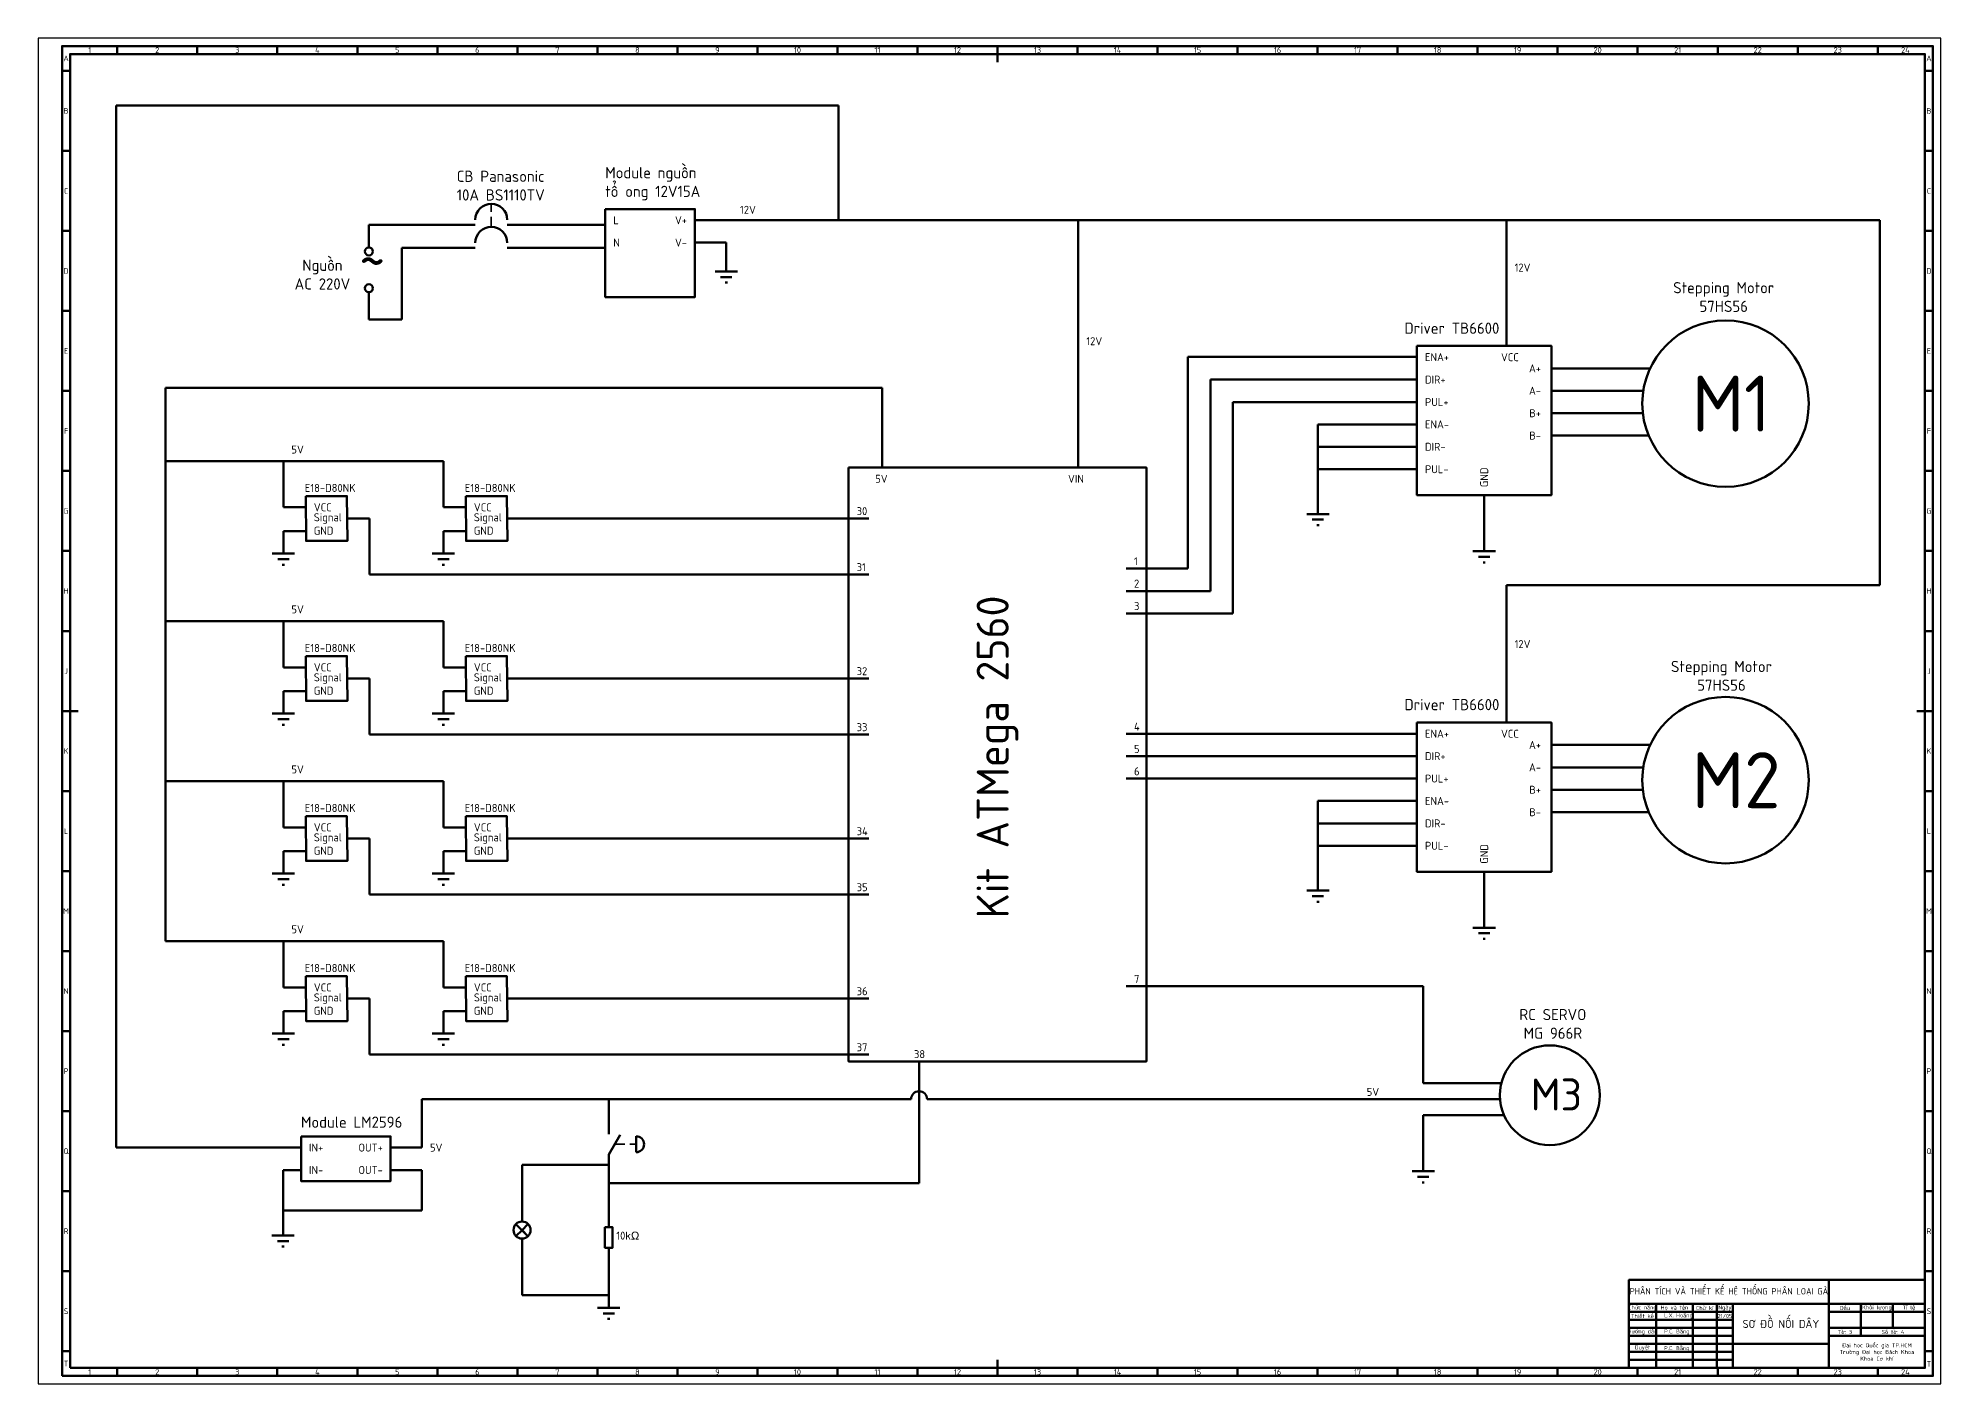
# Model space of a CAD drawing. Header units: millimetres. Extents: x -3609 to 4008, y -1340 to 6855.
# Drawn here: x -3609 to -2420, y 2250 to 3091 of the extents above; entities that cross this region are included whole.
import ezdxf

# ---------------------------------------------------------------- set-up
doc = ezdxf.new("R2010")
doc.units = ezdxf.units.MM
doc.header["$LTSCALE"] = 0.25
doc.linetypes.add('DASHEDX2', pattern=[38.1, 25.4, -12.7])
doc.layers.get('0').update_dxf_attribs({"lineweight": 70})
for name, color, linetype, lineweight in [('Frame 0.5', 170, 'Continuous', 50), ('Frame 1', 10, 'Continuous', 100), ('Hidden', 4, 'DASHEDX2', 35), ('Text', 2, 'Continuous', 35)]:
    doc.layers.add(name, color=color, linetype=linetype, lineweight=lineweight)
doc.styles.add('TCVN', font='')
doc.styles.get('TCVN').set_extended_font_data('TCVN 7284')

msp = doc.modelspace()

# ---------------------------------------------------------------- linework, layer by layer
for p, q in [((-3109.3, 3048.8), (-3560.6, 3048.8)), ((-3560.6, 3048.8), (-3560.6, 2397.7)), ((-3109.3, 2977.1), (-3109.3, 3048.8)), ((-3402.7, 2974.3), (-3402.7, 2960.1)), ((-3402.7, 2974.3), (-3352.6, 2974.3)), ((-3352.6, 2974.3), (-3336.2, 2974.3)), ((-3316.2, 2974.3), (-3299.8, 2974.3)), ((-3299.8, 2974.3), (-3255, 2974.3)), ((-3199, 2977.1), (-3179.4, 2977.1)), ((-3180.8, 2977.1), (-2959.4, 2977.1)), ((-2959.4, 2900.1), (-2959.4, 2977.1)), ((-2959.4, 2977.1), (-2458.6, 2977.1)), ((-2691.8, 2946.1), (-2691.8, 2977.1)), ((-2458.6, 2749.1), (-2458.6, 2977.1)), ((-3199, 2963.1), (-3179.4, 2963.1)), ((-3179.4, 2963.1), (-3179.4, 2945.1)), ((-3382, 2959.9), (-3352.6, 2959.9)), ((-3382, 2959.9), (-3382, 2915.1)), ((-3352.6, 2959.9), (-3336.2, 2959.9)), ((-3316.2, 2959.9), (-3299.8, 2959.9)), ((-3299.8, 2959.9), (-3255, 2959.9)), ((-2691.8, 2898.5), (-2691.8, 2946.1)), ((-3402.7, 2932.1), (-3402.7, 2915.1)), ((-3402.7, 2915.1), (-3382, 2915.1)), ((-2959.4, 2852.5), (-2959.4, 2900.1)), ((-2747.8, 2891.7), (-2890.9, 2891.7)), ((-2890.9, 2891.7), (-2890.9, 2759.4)), ((-2747.8, 2877.5), (-2876.9, 2877.5)), ((-2876.9, 2745.4), (-2876.9, 2877.5)), ((-2663.8, 2884.5), (-2602.2, 2884.5)), ((-3082, 2872.4), (-3529.8, 2872.4)), ((-3529.8, 2872.4), (-3529.8, 2526.5)), ((-3082, 2822.5), (-3082, 2872.4)), ((-2663.8, 2870.5), (-2606.4, 2870.5)), ((-2862.9, 2863.5), (-2747.8, 2863.5)), ((-2862.9, 2731.4), (-2862.9, 2863.5)), ((-2663.8, 2856.5), (-2606.7, 2856.5)), ((-2959.4, 2822.5), (-2959.4, 2852.5)), ((-2809.7, 2849.5), (-2747.8, 2849.5)), ((-2809.7, 2849.5), (-2809.7, 2835.5)), ((-2663.8, 2842.5), (-2603, 2842.5)), ((-2809.7, 2835.5), (-2809.7, 2793.5)), ((-2809.7, 2835.5), (-2747.8, 2835.5)), ((-3356.1, 2826.5), (-3529.8, 2826.5)), ((-3456.1, 2826.5), (-3456.1, 2797.7)), ((-3356.1, 2826.5), (-3356.1, 2797.7)), ((-2809.7, 2821.5), (-2747.8, 2821.5)), ((-3456.1, 2797.7), (-3442.1, 2797.7)), ((-3356.1, 2797.7), (-3342.1, 2797.7)), ((-2705.8, 2805.3), (-2705.8, 2770.3)), ((-3456.1, 2782.8), (-3442.1, 2782.8)), ((-3456.1, 2782.8), (-3456.1, 2768.8)), ((-3416.3, 2790.7), (-3402.3, 2790.7)), ((-3402.3, 2790.7), (-3402.3, 2755.7)), ((-3356.1, 2782.8), (-3342.1, 2782.8)), ((-3356.1, 2782.8), (-3356.1, 2768.8)), ((-3316.3, 2790.7), (-3302.3, 2790.7)), ((-3302.3, 2790.7), (-3102.9, 2790.7)), ((-3090.2, 2790.7), (-3102.9, 2790.7)), ((-2916.9, 2759.4), (-2929.6, 2759.4)), ((-2916.9, 2759.4), (-2890.9, 2759.4)), ((-3402.3, 2755.7), (-3102.9, 2755.7)), ((-3090.2, 2755.7), (-3102.9, 2755.7)), ((-2691.8, 2710.8), (-2691.8, 2749.1)), ((-2691.8, 2749.1), (-2458.6, 2749.1)), ((-2916.9, 2745.4), (-2929.6, 2745.4)), ((-2916.9, 2745.4), (-2876.9, 2745.4)), ((-3356.1, 2726.5), (-3529.8, 2726.5)), ((-3456.1, 2726.5), (-3456.1, 2697.7)), ((-3356.1, 2726.5), (-3356.1, 2697.7)), ((-2916.9, 2731.4), (-2929.6, 2731.4)), ((-2916.9, 2731.4), (-2862.9, 2731.4)), ((-2691.8, 2663.2), (-2691.8, 2710.8)), ((-3456.1, 2697.7), (-3442.1, 2697.7)), ((-3416.3, 2690.7), (-3402.3, 2690.7)), ((-3402.3, 2690.7), (-3402.3, 2655.7)), ((-3356.1, 2697.7), (-3342.1, 2697.7)), ((-3316.3, 2690.7), (-3302.3, 2690.7)), ((-3302.3, 2690.7), (-3102.9, 2690.7)), ((-3090.2, 2690.7), (-3102.9, 2690.7)), ((-3456.1, 2682.8), (-3442.1, 2682.8)), ((-3456.1, 2682.8), (-3456.1, 2668.8)), ((-3356.1, 2682.8), (-3342.1, 2682.8)), ((-3356.1, 2682.8), (-3356.1, 2668.8)), ((-3402.3, 2655.7), (-3102.9, 2655.7)), ((-3090.2, 2655.7), (-3102.9, 2655.7)), ((-2916.9, 2656.2), (-2929.6, 2656.2)), ((-2747.8, 2656.2), (-2916.9, 2656.2)), ((-2916.9, 2642.2), (-2929.6, 2642.2)), ((-2747.8, 2642.2), (-2916.9, 2642.2)), ((-2663.8, 2649.2), (-2602.2, 2649.2)), ((-2916.9, 2628.2), (-2929.6, 2628.2)), ((-2916.9, 2628.2), (-2747.8, 2628.2)), ((-2809.7, 2628.2), (-2747.8, 2628.2)), ((-2663.8, 2635.2), (-2606.4, 2635.2)), ((-3356.1, 2626.5), (-3529.8, 2626.5)), ((-3456.1, 2626.5), (-3456.1, 2597.7)), ((-3356.1, 2626.5), (-3356.1, 2597.7)), ((-2663.8, 2621.2), (-2606.7, 2621.2)), ((-2809.7, 2614.2), (-2747.8, 2614.2)), ((-2809.7, 2614.2), (-2809.7, 2600.2)), ((-2663.8, 2607.2), (-2603, 2607.2)), ((-3456.1, 2597.7), (-3442.1, 2597.7)), ((-3356.1, 2597.7), (-3342.1, 2597.7)), ((-2809.7, 2600.2), (-2809.7, 2558.2)), ((-2809.7, 2600.2), (-2747.8, 2600.2)), ((-3456.1, 2582.8), (-3442.1, 2582.8)), ((-3456.1, 2582.8), (-3456.1, 2568.8)), ((-3416.3, 2590.7), (-3402.3, 2590.7)), ((-3402.3, 2590.7), (-3402.3, 2555.7)), ((-3356.1, 2582.8), (-3342.1, 2582.8)), ((-3356.1, 2582.8), (-3356.1, 2568.8)), ((-3316.3, 2590.7), (-3302.3, 2590.7)), ((-3302.3, 2590.7), (-3102.9, 2590.7)), ((-3090.2, 2590.7), (-3102.9, 2590.7)), ((-2809.7, 2586.2), (-2747.8, 2586.2)), ((-2705.8, 2570), (-2705.8, 2535)), ((-3402.3, 2555.7), (-3102.9, 2555.7)), ((-3090.2, 2555.7), (-3102.9, 2555.7)), ((-3356.1, 2526.5), (-3529.8, 2526.5)), ((-3456.1, 2526.5), (-3456.1, 2497.7)), ((-3356.1, 2526.5), (-3356.1, 2497.7)), ((-3456.1, 2497.7), (-3442.1, 2497.7)), ((-3356.1, 2497.7), (-3342.1, 2497.7)), ((-2916.9, 2498.4), (-2929.6, 2498.4)), ((-2916.9, 2498.4), (-2743.9, 2498.4)), ((-2743.9, 2437.8), (-2743.9, 2498.4)), ((-3416.3, 2490.7), (-3402.3, 2490.7)), ((-3402.3, 2490.7), (-3402.3, 2455.7)), ((-3316.3, 2490.7), (-3302.3, 2490.7)), ((-3302.3, 2490.7), (-3102.9, 2490.7)), ((-3090.2, 2490.7), (-3102.9, 2490.7)), ((-3456.1, 2482.8), (-3442.1, 2482.8)), ((-3456.1, 2482.8), (-3456.1, 2468.8)), ((-3356.1, 2482.8), (-3342.1, 2482.8)), ((-3356.1, 2482.8), (-3356.1, 2468.8)), ((-3402.3, 2455.7), (-3102.9, 2455.7)), ((-3090.2, 2455.7), (-3102.9, 2455.7)), ((-3058.9, 2451.5), (-3058.9, 2375.3)), ((-2743.9, 2437.8), (-2695.1, 2437.8)), ((-3369.5, 2397.6), (-3369.5, 2427.8)), ((-3063.9, 2427.8), (-3369.5, 2427.8)), ((-3252.8, 2427.8), (-3252.8, 2406)), ((-2959.4, 2427.8), (-3053.9, 2427.8)), ((-2959.4, 2427.8), (-2695.9, 2427.8)), ((-2743.9, 2417.8), (-2693.4, 2417.8)), ((-2743.9, 2417.8), (-2743.9, 2382.8)), ((-3489.9, 2397.7), (-3560.6, 2397.7)), ((-3489.9, 2397.7), (-3445.1, 2397.7)), ((-3389.1, 2397.6), (-3369.5, 2397.6)), ((-3252.8, 2393.3), (-3252.8, 2380.5)), ((-3456.3, 2383.5), (-3445.1, 2383.5)), ((-3456.3, 2383.5), (-3456.3, 2369.5)), ((-3389.1, 2383.6), (-3369.5, 2383.6)), ((-3369.5, 2383.6), (-3369.5, 2358.3)), ((-3252.8, 2386.9), (-3307, 2386.9)), ((-3307, 2386.9), (-3307, 2351.4)), ((-3252.8, 2380.5), (-3252.8, 2362.6)), ((-3456.3, 2369.5), (-3456.3, 2342.7)), ((-3252.8, 2375.3), (-3229.3, 2375.3)), ((-3229.3, 2375.3), (-3215.3, 2375.3)), ((-3215.3, 2375.3), (-3141.7, 2375.3)), ((-3141.7, 2375.3), (-3058.9, 2375.3)), ((-3369.5, 2358.3), (-3456.3, 2358.3)), ((-3252.8, 2362.6), (-3252.8, 2347.8)), ((-3307, 2340.8), (-3307, 2305.3)), ((-3252.8, 2335), (-3252.8, 2327.2)), ((-3252.8, 2327.2), (-3252.8, 2297.5)), ((-3307, 2305.3), (-3252.8, 2305.3))]:
    msp.add_line(p, q)
at = {"lineweight": 200}
for p, q in [((-3186.4, 2945.1), (-3172.4, 2945.1)), ((-3182.9, 2941.6), (-3175.9, 2941.6)), ((-3180.1, 2938.1), (-3178.7, 2938.1)), ((-2816.7, 2793.5), (-2802.7, 2793.5)), ((-2813.2, 2790), (-2806.2, 2790)), ((-2810.4, 2786.5), (-2809, 2786.5)), ((-3463.1, 2768.8), (-3449.1, 2768.8)), ((-3459.6, 2765.3), (-3452.6, 2765.3)), ((-3456.8, 2761.8), (-3455.4, 2761.8)), ((-3363.1, 2768.8), (-3349.1, 2768.8)), ((-3359.6, 2765.3), (-3352.6, 2765.3)), ((-3356.8, 2761.8), (-3355.4, 2761.8)), ((-2712.8, 2770.3), (-2698.8, 2770.3)), ((-2709.3, 2766.8), (-2702.3, 2766.8)), ((-2706.5, 2763.3), (-2705.1, 2763.3)), ((-3463.1, 2668.8), (-3449.1, 2668.8)), ((-3459.6, 2665.3), (-3452.6, 2665.3)), ((-3363.1, 2668.8), (-3349.1, 2668.8)), ((-3359.6, 2665.3), (-3352.6, 2665.3)), ((-3456.8, 2661.8), (-3455.4, 2661.8)), ((-3356.8, 2661.8), (-3355.4, 2661.8)), ((-3463.1, 2568.8), (-3449.1, 2568.8)), ((-3363.1, 2568.8), (-3349.1, 2568.8)), ((-3459.6, 2565.3), (-3452.6, 2565.3)), ((-3456.8, 2561.8), (-3455.4, 2561.8)), ((-3359.6, 2565.3), (-3352.6, 2565.3)), ((-3356.8, 2561.8), (-3355.4, 2561.8)), ((-2816.7, 2558.2), (-2802.7, 2558.2)), ((-2813.2, 2554.7), (-2806.2, 2554.7)), ((-2810.4, 2551.2), (-2809, 2551.2)), ((-2712.8, 2535), (-2698.8, 2535)), ((-2709.3, 2531.5), (-2702.3, 2531.5)), ((-2706.5, 2528), (-2705.1, 2528)), ((-3463.1, 2468.8), (-3449.1, 2468.8)), ((-3459.6, 2465.3), (-3452.6, 2465.3)), ((-3456.8, 2461.8), (-3455.4, 2461.8)), ((-3363.1, 2468.8), (-3349.1, 2468.8)), ((-3359.6, 2465.3), (-3352.6, 2465.3)), ((-3356.8, 2461.8), (-3355.4, 2461.8)), ((-3252.8, 2393.3), (-3245.7, 2405.6)), ((-3235.7, 2404.7), (-3235.7, 2394.7)), ((-2750.9, 2382.8), (-2736.9, 2382.8)), ((-2747.4, 2379.3), (-2740.4, 2379.3)), ((-2744.6, 2375.8), (-2743.2, 2375.8)), ((-3463.3, 2342.7), (-3449.3, 2342.7)), ((-3303.3, 2342.3), (-3310.8, 2349.8)), ((-3310.8, 2342.3), (-3307, 2346.1)), ((-3303.3, 2349.8), (-3307, 2346.1)), ((-3303.3, 2342.3), (-3307, 2346.1)), ((-3459.8, 2339.2), (-3452.8, 2339.2)), ((-3457, 2335.7), (-3455.6, 2335.7)), ((-3259.8, 2297.5), (-3245.8, 2297.5)), ((-3256.3, 2294), (-3249.3, 2294)), ((-3253.5, 2290.5), (-3252.1, 2290.5))]:
    msp.add_line(p, q, dxfattribs=at)
for points in [[(-3255, 2984.1), (-3199, 2984.1), (-3199, 2929.1), (-3255, 2929.1)], [(-2747.8, 2898.5), (-2663.8, 2898.5), (-2663.8, 2805.3), (-2747.8, 2805.3)], [(-3102.9, 2822.5), (-2916.9, 2822.5), (-2916.9, 2451.5), (-3102.9, 2451.5)], [(-3442.1, 2804.7), (-3416.4, 2804.7), (-3416.1, 2776.7), (-3441.9, 2776.7)], [(-3342.1, 2804.7), (-3316.4, 2804.7), (-3316.1, 2776.7), (-3341.9, 2776.7)], [(-3442.1, 2704.7), (-3416.4, 2704.7), (-3416.1, 2676.7), (-3441.9, 2676.7)], [(-3342.1, 2704.7), (-3316.4, 2704.7), (-3316.1, 2676.7), (-3341.9, 2676.7)], [(-2747.8, 2663.2), (-2663.8, 2663.2), (-2663.8, 2570), (-2747.8, 2570)], [(-3442.1, 2604.7), (-3416.4, 2604.7), (-3416.1, 2576.7), (-3441.9, 2576.7)], [(-3342.1, 2604.7), (-3316.4, 2604.7), (-3316.1, 2576.7), (-3341.9, 2576.7)], [(-3442.1, 2504.7), (-3416.4, 2504.7), (-3416.1, 2476.7), (-3441.9, 2476.7)], [(-3342.1, 2504.7), (-3316.4, 2504.7), (-3316.1, 2476.7), (-3341.9, 2476.7)], [(-3445.1, 2404.6), (-3389.1, 2404.6), (-3389.1, 2376.7), (-3445.1, 2376.7)], [(-3255.2, 2347.8), (-3250.4, 2347.8), (-3250.4, 2335), (-3255.2, 2335)]]:
    msp.add_lwpolyline(points, close=True, dxfattribs=at)
for centre, radius in [((-3402.7, 2957.6), 2.5), ((-3402.7, 2934.6), 2.5), ((-2555, 2862.5), 52), ((-2555, 2627.2), 52), ((-2664.8, 2430.3), 31.2), ((-3307, 2346.1), 5.32)]:
    msp.add_circle(centre, radius, dxfattribs=at)
for centre, radius, start, end in [((-3326.2, 2977.3), 10, 0, 180), ((-3326.2, 2962.9), 10, 0, 180), ((-3235.7, 2399.7), 5, 270, 90)]:
    msp.add_arc(centre, radius, start, end, dxfattribs=at)
msp.add_arc((-3058.9, 2427.8), 5, 0, 180)
at = {"layer": 'Defpoints'}
msp.add_lwpolyline([(-3609.4, 2249.9), (-2420.4, 2249.9), (-2420.4, 3090.9), (-3609.4, 3090.9)], close=True, dxfattribs=at)
at = {"layer": 'Frame 0.5'}
for p, q in [((-3559.9, 3085.9), (-3559.9, 3080.9)), ((-3509.9, 3080.9), (-3509.9, 3085.9)), ((-3459.9, 3085.9), (-3459.9, 3080.9)), ((-3409.9, 3080.9), (-3409.9, 3085.9)), ((-3359.9, 3085.9), (-3359.9, 3080.9)), ((-3309.9, 3080.9), (-3309.9, 3085.9)), ((-3259.9, 3085.9), (-3259.9, 3080.9)), ((-3209.9, 3080.9), (-3209.9, 3085.9)), ((-3159.9, 3085.9), (-3159.9, 3080.9)), ((-3109.9, 3080.9), (-3109.9, 3085.9)), ((-3059.9, 3085.9), (-3059.9, 3080.9)), ((-2959.9, 3085.9), (-2959.9, 3080.9)), ((-2909.9, 3080.9), (-2909.9, 3085.9)), ((-2859.9, 3085.9), (-2859.9, 3080.9)), ((-2809.9, 3080.9), (-2809.9, 3085.9)), ((-2759.9, 3085.9), (-2759.9, 3080.9)), ((-2709.9, 3080.9), (-2709.9, 3085.9)), ((-2659.9, 3085.9), (-2659.9, 3080.9)), ((-2609.9, 3080.9), (-2609.9, 3085.9)), ((-2559.9, 3085.9), (-2559.9, 3080.9)), ((-2509.9, 3080.9), (-2509.9, 3085.9)), ((-2459.9, 3085.9), (-2459.9, 3080.9)), ((-3589.4, 3070.4), (-3594.4, 3070.4)), ((-2430.4, 3070.4), (-2425.4, 3070.4)), ((-3594.4, 3020.4), (-3589.4, 3020.4)), ((-2425.4, 3020.4), (-2430.4, 3020.4)), ((-3589.4, 2970.4), (-3594.4, 2970.4)), ((-2430.4, 2970.4), (-2425.4, 2970.4)), ((-3594.4, 2920.4), (-3589.4, 2920.4)), ((-2425.4, 2920.4), (-2430.4, 2920.4)), ((-3589.4, 2870.4), (-3594.4, 2870.4)), ((-2430.4, 2870.4), (-2425.4, 2870.4)), ((-3594.4, 2820.4), (-3589.4, 2820.4)), ((-2425.4, 2820.4), (-2430.4, 2820.4)), ((-3589.4, 2770.4), (-3594.4, 2770.4)), ((-2430.4, 2770.4), (-2425.4, 2770.4)), ((-3594.4, 2720.4), (-3589.4, 2720.4)), ((-2425.4, 2720.4), (-2430.4, 2720.4)), ((-3594.4, 2620.4), (-3589.4, 2620.4)), ((-2425.4, 2620.4), (-2430.4, 2620.4)), ((-3589.4, 2570.4), (-3594.4, 2570.4)), ((-2430.4, 2570.4), (-2425.4, 2570.4)), ((-3594.4, 2520.4), (-3589.4, 2520.4)), ((-2425.4, 2520.4), (-2430.4, 2520.4)), ((-3589.4, 2470.4), (-3594.4, 2470.4)), ((-2430.4, 2470.4), (-2425.4, 2470.4)), ((-3594.4, 2420.4), (-3589.4, 2420.4)), ((-2425.4, 2420.4), (-2430.4, 2420.4)), ((-3589.4, 2370.4), (-3594.4, 2370.4)), ((-2430.4, 2370.4), (-2425.4, 2370.4)), ((-3594.4, 2320.4), (-3589.4, 2320.4)), ((-2425.4, 2320.4), (-2430.4, 2320.4)), ((-2490.4, 2259.9), (-2490.4, 2314.9)), ((-2615.4, 2299.9), (-2430.4, 2299.9)), ((-2550.4, 2294.9), (-2615.4, 2294.9)), ((-2598.4, 2299.9), (-2598.4, 2259.9)), ((-2575.4, 2259.9), (-2575.4, 2299.9)), ((-2560.4, 2299.9), (-2560.4, 2259.9)), ((-2550.4, 2299.9), (-2550.4, 2259.9)), ((-2430.4, 2294.9), (-2490.4, 2294.9)), ((-2470.4, 2299.9), (-2470.4, 2279.9)), ((-2450.4, 2299.9), (-2450.4, 2284.9)), ((-2615.4, 2289.9), (-2550.4, 2289.9)), ((-2550.4, 2284.9), (-2615.4, 2284.9)), ((-2430.4, 2284.9), (-2490.4, 2284.9)), ((-2615.4, 2279.9), (-2550.4, 2279.9)), ((-2490.4, 2274.9), (-2615.4, 2274.9)), ((-2430.4, 2279.9), (-2490.4, 2279.9)), ((-3589.4, 2270.4), (-3594.4, 2270.4)), ((-3559.9, 2254.9), (-3559.9, 2259.9)), ((-3509.9, 2259.9), (-3509.9, 2254.9)), ((-3459.9, 2254.9), (-3459.9, 2259.9)), ((-3409.9, 2259.9), (-3409.9, 2254.9)), ((-3359.9, 2254.9), (-3359.9, 2259.9)), ((-3309.9, 2259.9), (-3309.9, 2254.9)), ((-3259.9, 2254.9), (-3259.9, 2259.9)), ((-3209.9, 2259.9), (-3209.9, 2254.9)), ((-3159.9, 2254.9), (-3159.9, 2259.9)), ((-3109.9, 2259.9), (-3109.9, 2254.9)), ((-3059.9, 2254.9), (-3059.9, 2259.9)), ((-2959.9, 2254.9), (-2959.9, 2259.9)), ((-2909.9, 2259.9), (-2909.9, 2254.9)), ((-2859.9, 2254.9), (-2859.9, 2259.9)), ((-2809.9, 2259.9), (-2809.9, 2254.9)), ((-2759.9, 2254.9), (-2759.9, 2259.9)), ((-2709.9, 2259.9), (-2709.9, 2254.9)), ((-2659.9, 2254.9), (-2659.9, 2259.9)), ((-2550.4, 2269.9), (-2615.4, 2269.9)), ((-2615.4, 2264.9), (-2550.4, 2264.9)), ((-2609.9, 2259.9), (-2609.9, 2254.9)), ((-2559.9, 2254.9), (-2559.9, 2259.9)), ((-2509.9, 2259.9), (-2509.9, 2254.9)), ((-2459.9, 2254.9), (-2459.9, 2259.9)), ((-2430.4, 2270.4), (-2425.4, 2270.4))]:
    msp.add_line(p, q, dxfattribs=at)
msp.add_lwpolyline([(-3594.4, 2254.9), (-2425.4, 2254.9), (-2425.4, 3085.9), (-3594.4, 3085.9)], close=True, dxfattribs=at)
at = {"layer": 'Frame 1'}
for p, q in [((-3009.9, 3085.9), (-3009.9, 3075.9)), ((-3594.4, 2670.4), (-3584.4, 2670.4)), ((-2425.4, 2670.4), (-2435.4, 2670.4)), ((-3009.9, 2254.9), (-3009.9, 2264.9))]:
    msp.add_line(p, q, dxfattribs=at)
for points in [[(-3589.4, 2259.9), (-2430.4, 2259.9), (-2430.4, 3080.9), (-3589.4, 3080.9)], [(-2430.4, 2259.9), (-2615.4, 2259.9), (-2615.4, 2314.9), (-2430.4, 2314.9)]]:
    msp.add_lwpolyline(points, close=True, dxfattribs=at)
at = {"layer": 'Hidden'}
for p, q in [((-3326.2, 2972.9), (-3326.2, 2987.3)), ((-3249.1, 2399.7), (-3235.7, 2399.7))]:
    msp.add_line(p, q, dxfattribs=at)

# ---------------------------------------------------------------- texts
at = {"lineweight": 200, "insert": (-3408.7, 2963.4), "char_height": 25, "attachment_point": 1, "style": 'TCVN'}
msp.add_mtext_dynamic_manual_height_columns('~', width=21.365, gutter_width=25, heights=[0], dxfattribs=at)
at = {"attachment_point": 1, "style": 'TCVN'}
for s, width, insert, char_height in [('M1', 60.392, (-2576, 2880), 35), ('M2', 60.392, (-2576, 2644.7), 35), ('\\pxqc;21/05', 10, (-2560.4, 2293.6), 2.5)]:
    msp.add_mtext_dynamic_manual_height_columns(s, width=width, gutter_width=25, heights=[0], dxfattribs=dict(at, insert=insert, char_height=char_height))
at = {"layer": 'Text', "style": 'TCVN'}
for s, width, gutter_width, heights, insert, char_height, attachment_point in [('\\pxqc;A', 5, 17.5, [0], (-3591.9, 3078.2), 3.5, 5), ('\\pxqc;1', 34.5, 17.5, [0], (-3577.1, 3083.4), 3.5, 5), ('\\pxqc;2', 50, 17.5, [0], (-3534.9, 3083.4), 3.5, 5), ('\\pxqc;3', 50, 17.5, [0], (-3484.9, 3083.4), 3.5, 5), ('\\pxqc;4', 50, 17.5, [0], (-3434.9, 3083.4), 3.5, 5), ('\\pxqc;5', 50, 17.5, [0], (-3384.9, 3083.4), 3.5, 5), ('\\pxqc;6', 50, 17.5, [0], (-3334.9, 3083.4), 3.5, 5), ('\\pxqc;7', 50, 17.5, [0], (-3284.9, 3083.4), 3.5, 5), ('\\pxqc;8', 50, 17.5, [0], (-3234.9, 3083.4), 3.5, 5), ('\\pxqc;9', 50, 17.5, [0], (-3184.9, 3083.4), 3.5, 5), ('\\pxqc;10', 50, 17.5, [0], (-3134.9, 3083.4), 3.5, 5), ('\\pxqc;11', 50, 17.5, [0], (-3084.9, 3083.4), 3.5, 5), ('\\pxqc;12', 50, 17.5, [0], (-3034.9, 3083.4), 3.5, 5), ('\\pxqc;13', 50, 17.5, [0], (-2984.9, 3083.4), 3.5, 5), ('\\pxqc;14', 50, 17.5, [0], (-2934.9, 3083.4), 3.5, 5), ('\\pxqc;15', 50, 17.5, [0], (-2884.9, 3083.4), 3.5, 5), ('\\pxqc;16', 50, 17.5, [0], (-2834.9, 3083.4), 3.5, 5), ('\\pxqc;17', 50, 17.5, [0], (-2784.9, 3083.4), 3.5, 5), ('\\pxqc;18', 50, 17.5, [0], (-2734.9, 3083.4), 3.5, 5), ('\\pxqc;19', 50, 17.5, [0], (-2684.9, 3083.4), 3.5, 5), ('\\pxqc;20', 50, 17.5, [0], (-2634.9, 3083.4), 3.5, 5), ('\\pxqc;21', 50, 17.5, [0], (-2584.9, 3083.4), 3.5, 5), ('\\pxqc;22', 50, 17.5, [0], (-2534.9, 3083.4), 3.5, 5), ('\\pxqc;23', 50, 17.5, [0], (-2484.9, 3083.4), 3.5, 5), ('\\pxqc;24', 34.5, 17.5, [0], (-2442.6, 3083.4), 3.5, 5), ('\\pxqc;A', 5, 17.5, [0], (-2427.9, 3078.2), 3.5, 5), ('\\pxqc;B', 5, 17.5, [0], (-3591.9, 3045.4), 3.5, 5), ('\\pxqc;B', 5, 17.5, [0], (-2427.9, 3045.4), 3.5, 5), ('Module nguồn tổ ong 12V15A', 68.194, 25, [0], (-3255, 2999.9), 7, 4), ('\\pxqc;C', 5, 17.5, [0], (-3591.9, 2995.4), 3.5, 5), ('CB Panasonic \\P10A BS1110TV', 111.195, 25, [0], (-3347.8, 2998.7), 7, 4), ('\\pxqc;C', 5, 17.5, [0], (-2427.9, 2995.4), 3.5, 5), ('\\pxi1;12V', 23.112, 25, [0], (-3175.8, 2983.6), 5, 4), ('\\pxi1;L', 23.112, 25, [0], (-3255, 2977.1), 5, 4), ('\\pxi1,qr;V+', 23.112, 25, [0], (-3227, 2977.1), 5, 4), ('\\pxi1;N', 30.918, 25, [0], (-3255, 2963.1), 5, 4), ('\\pxi1,qr;V-', 23.112, 25, [0], (-3227, 2963.1), 5, 4), ('Nguồn AC 220V', 40, 25, [0], (-3431.7, 2943.1), 7, 5), ('\\pxi1;12V', 23.112, 25, [0], (-2691.8, 2947.5), 5, 4), ('\\pxqc;D', 5, 17.5, [0], (-3591.9, 2945.4), 3.5, 5), ('\\pxqc;Stepping Motor\\P57HS56', 75.512, 25, [19.8], (-2593.9, 2929.1), 7, 4), ('\\pxqc;D', 5, 17.5, [0], (-2427.9, 2945.4), 3.5, 5), ('Driver TB6600', 65.752, 25, [19.8], (-2755.6, 2909.6), 7, 4), ('\\pxi1;12V', 23.112, 25, [0], (-2959.4, 2901.5), 5, 4), ('\\pxqc;E', 5, 17.5, [0], (-3591.9, 2895.4), 3.5, 5), ('\\pxi1;ENA+', 23.112, 25, [0], (-2747.8, 2891.5), 5, 4), ('VCC', 5, 25, [0], (-2695.3, 2891.5), 5, 4), ('\\pxqc;E', 5, 17.5, [0], (-2427.9, 2895.4), 3.5, 5), ('\\pxi1;DIR+', 23.112, 25, [0], (-2747.8, 2877.5), 5, 4), ('\\pxi1,qr;A+', 35.523, 25, [2.09], (-2705.8, 2884.5), 5, 4), ('\\pxi1;PUL+', 23.112, 25, [0], (-2747.8, 2863.5), 5, 4), ('\\pxi1,qr;A-', 35.523, 25, [2.09], (-2705.8, 2870.5), 5, 4), ('\\pxi1,qr;B+', 35.523, 25, [2.09], (-2705.8, 2856.5), 5, 4), ('\\pxqc;F', 5, 17.5, [0], (-3591.9, 2845.4), 3.5, 5), ('\\pxi1;ENA-', 23.112, 25, [0], (-2747.8, 2849.5), 5, 4), ('\\pxi1,qr;B-', 35.523, 25, [2.09], (-2705.8, 2842.5), 5, 4), ('\\pxqc;F', 5, 17.5, [0], (-2427.9, 2845.4), 3.5, 5), ('\\pxi1;5V', 23.112, 25, [0], (-3456.1, 2833.8), 5, 4), ('\\pxi1;DIR-', 23.112, 25, [0], (-2747.8, 2835.5), 5, 4), ('\\pxi1,qr;5V', 58.376, 25, [0], (-3136.9, 2815.5), 5, 4), ('\\pxi1,qr;VIN', 58.376, 25, [0], (-3014.3, 2815.5), 5, 4), ('\\pxi1;PUL-', 23.112, 25, [0], (-2747.8, 2821.5), 5, 4), ('\\pxi1;E18-D80NK', 17.875, 25, [2.6], (-3447.7, 2809.8), 5, 4), ('\\pxi1;E18-D80NK', 17.875, 25, [2.6], (-3347.7, 2809.8), 5, 4), ('\\pxqc;G', 5, 17.5, [0], (-3591.9, 2795.4), 3.5, 5), ('\\pxi1;VCC', 14.25, 25, [0], (-3442.1, 2797.7), 5, 4), ('\\pxi1;VCC', 14.25, 25, [0], (-3342.1, 2797.7), 5, 4), ('\\pxi1,ql;30', 12.672, 25, [0], (-3102.9, 2795.3), 5, 4), ('\\pxqc;G', 5, 17.5, [0], (-2427.9, 2795.4), 3.5, 5), ('\\pxi1;Signal', 25.875, 25, [0], (-3442.1, 2790.7), 5, 4), ('\\pxi1;GND', 14.25, 25, [0], (-3442.1, 2783.1), 5, 4), ('\\pxi1;Signal', 25.875, 25, [0], (-3342.1, 2790.7), 5, 4), ('\\pxi1;GND', 14.25, 25, [0], (-3342.1, 2783.1), 5, 4), ('\\pxi1,ql;31', 12.672, 25, [0], (-3102.9, 2760.3), 5, 4), ('\\pxi1,ql;1', 12.672, 25, [0], (-2929.6, 2764), 5, 4), ('\\pxqc;H', 5, 17.5, [0], (-3591.9, 2745.4), 3.5, 5), ('\\pxi1,ql;2', 12.672, 25, [0], (-2929.6, 2750), 5, 4), ('\\pxqc;H', 5, 17.5, [0], (-2427.9, 2745.4), 3.5, 5), ('\\pxi1;5V', 23.112, 25, [0], (-3456.1, 2733.9), 5, 4), ('\\pxi1,ql;3', 12.672, 25, [0], (-2929.6, 2736), 5, 4), ('\\pxi1;E18-D80NK', 17.875, 25, [2.6], (-3447.7, 2709.8), 5, 4), ('\\pxi1;E18-D80NK', 17.875, 25, [2.6], (-3347.7, 2709.8), 5, 4), ('\\pxi1;12V', 23.112, 25, [0], (-2691.8, 2712.2), 5, 4), ('\\pxi1;VCC', 14.25, 25, [0], (-3442.1, 2697.7), 5, 4), ('\\pxi1;VCC', 14.25, 25, [0], (-3342.1, 2697.7), 5, 4), ('\\pxqc;Stepping Motor\\P57HS56', 75.512, 25, [19.8], (-2595.3, 2692.4), 7, 4), ('\\pxqc;J', 5, 17.5, [0], (-3591.9, 2695.4), 3.5, 5), ('\\pxi1;Signal', 25.875, 25, [0], (-3442.1, 2690.7), 5, 4), ('\\pxi1;Signal', 25.875, 25, [0], (-3342.1, 2690.7), 5, 4), ('\\pxi1,ql;32', 12.672, 25, [0], (-3102.9, 2695.3), 5, 4), ('\\pxqc;J', 5, 17.5, [0], (-2427.9, 2695.4), 3.5, 5), ('\\pxi1;GND', 14.25, 25, [0], (-3442.1, 2683.1), 5, 4), ('\\pxi1;GND', 14.25, 25, [0], (-3342.1, 2683.1), 5, 4), ('Driver TB6600', 65.752, 25, [19.8], (-2755.6, 2674.4), 7, 4), ('\\pxi1,ql;33', 12.672, 25, [0], (-3102.9, 2660.3), 5, 4), ('\\pxi1,ql;4', 12.672, 25, [0], (-2929.6, 2660.7), 5, 4), ('\\pxi1;ENA+', 23.112, 25, [0], (-2747.8, 2656.2), 5, 4), ('VCC', 5, 25, [0], (-2695.3, 2656.2), 5, 4), ('\\pxi1,qr;A+', 35.523, 25, [2.09], (-2705.8, 2649.2), 5, 4), ('\\pxqc;K', 5, 17.5, [0], (-3591.9, 2645.4), 3.5, 5), ('\\pxi1,ql;5', 12.672, 25, [0], (-2929.6, 2646.7), 5, 4), ('\\pxi1;DIR+', 23.112, 25, [0], (-2747.8, 2642.2), 5, 4), ('\\pxqc;K', 5, 17.5, [0], (-2427.9, 2645.4), 3.5, 5), ('\\pxi1;5V', 23.112, 25, [0], (-3456.1, 2633.9), 5, 4), ('\\pxi1,ql;6', 12.672, 25, [0], (-2929.6, 2632.7), 5, 4), ('\\pxi1;PUL+', 23.112, 25, [0], (-2747.8, 2628.2), 5, 4), ('\\pxi1,qr;A-', 35.523, 25, [2.09], (-2705.8, 2635.2), 5, 4), ('\\pxi1;ENA-', 23.112, 25, [0], (-2747.8, 2614.2), 5, 4), ('\\pxi1,qr;B+', 35.523, 25, [2.09], (-2705.8, 2621.2), 5, 4), ('\\pxi1;E18-D80NK', 17.875, 25, [2.6], (-3447.7, 2609.8), 5, 4), ('\\pxi1;E18-D80NK', 17.875, 25, [2.6], (-3347.7, 2609.8), 5, 4), ('\\pxi1,qr;B-', 35.523, 25, [2.09], (-2705.8, 2607.2), 5, 4), ('\\pxqc;L', 5, 17.5, [0], (-3591.9, 2595.4), 3.5, 5), ('\\pxi1;VCC', 14.25, 25, [0], (-3442.1, 2597.7), 5, 4), ('\\pxi1;Signal', 25.875, 25, [0], (-3442.1, 2590.7), 5, 4), ('\\pxi1;VCC', 14.25, 25, [0], (-3342.1, 2597.7), 5, 4), ('\\pxi1;Signal', 25.875, 25, [0], (-3342.1, 2590.7), 5, 4), ('\\pxi1,ql;34', 12.672, 25, [0], (-3102.9, 2595.3), 5, 4), ('\\pxi1;DIR-', 23.112, 25, [0], (-2747.8, 2600.2), 5, 4), ('\\pxqc;L', 5, 17.5, [0], (-2427.9, 2595.4), 3.5, 5), ('\\pxi1;GND', 14.25, 25, [0], (-3442.1, 2583.1), 5, 4), ('\\pxi1;GND', 14.25, 25, [0], (-3342.1, 2583.1), 5, 4), ('\\pxi1;PUL-', 23.112, 25, [0], (-2747.8, 2586.2), 5, 4), ('\\pxi1,ql;35', 12.672, 25, [0], (-3102.9, 2560.3), 5, 4), ('\\pxqc;M', 5, 17.5, [0], (-3591.9, 2545.4), 3.5, 5), ('\\pxqc;M', 5, 17.5, [0], (-2427.9, 2545.4), 3.5, 5), ('\\pxi1;5V', 23.112, 25, [0], (-3456.1, 2534), 5, 4), ('\\pxi1;E18-D80NK', 17.875, 25, [2.6], (-3447.7, 2509.8), 5, 4), ('\\pxi1;E18-D80NK', 17.875, 25, [2.6], (-3347.7, 2509.8), 5, 4), ('\\pxqc;N', 5, 17.5, [0], (-3591.9, 2495.4), 3.5, 5), ('\\pxi1;VCC', 14.25, 25, [0], (-3442.1, 2497.7), 5, 4), ('\\pxi1;VCC', 14.25, 25, [0], (-3342.1, 2497.7), 5, 4), ('\\pxi1,ql;36', 12.672, 25, [0], (-3102.9, 2495.3), 5, 4), ('\\pxi1,ql;7', 12.672, 25, [0], (-2929.6, 2503), 5, 4), ('\\pxqc;N', 5, 17.5, [0], (-2427.9, 2495.4), 3.5, 5), ('\\pxi1;Signal', 25.875, 25, [0], (-3442.1, 2490.7), 5, 4), ('\\pxi1;GND', 14.25, 25, [0], (-3442.1, 2483.1), 5, 4), ('\\pxi1;Signal', 25.875, 25, [0], (-3342.1, 2490.7), 5, 4), ('\\pxi1;GND', 14.25, 25, [0], (-3342.1, 2483.1), 5, 4), ('\\pxqc;RC SERVO \\PMG 966R', 66.418, 25, [0], (-2696.1, 2474.9), 7, 4), ('\\pxi1,ql;37', 12.672, 25, [0], (-3102.9, 2460.3), 5, 4), ('\\pxi1,ql;38', 12.672, 25, [0], (-3067.1, 2456), 5, 4), ('\\pxqc;P', 5, 17.5, [0], (-3591.9, 2445.4), 3.5, 5), ('M3', 44.181, 25, [0], (-2676.7, 2440.8), 20, 1), ('\\pxqc;P', 5, 17.5, [0], (-2427.9, 2445.4), 3.5, 5), ('\\pxi1;5V', 15.096, 25, [1.45], (-2784.2, 2432.4), 5, 4), ('Module LM2596', 87.608, 25, [0], (-3445.1, 2413.5), 7, 4), ('\\pxqc;Q', 5, 17.5, [0], (-3591.9, 2395.4), 3.5, 5), ('\\pxi1;IN+', 23.112, 25, [0], (-3445.1, 2397.6), 5, 4), ('\\pxi1,qr;OUT+', 23.112, 25, [0], (-3417.1, 2397.6), 5, 4), ('\\pxi1;5V', 15.096, 25, [1.45], (-3369.5, 2397.6), 5, 4), ('\\pxqc;Q', 5, 17.5, [0], (-2427.9, 2395.4), 3.5, 5), ('\\pxi1;IN-', 30.918, 25, [0], (-3445.1, 2383.6), 5, 4), ('\\pxi1,qr;OUT-', 23.112, 25, [0], (-3417.1, 2383.6), 5, 4), ('\\pxqc;R', 5, 17.5, [0], (-3591.9, 2345.4), 3.5, 5), ('\\pxi1;10kΩ', 15.096, 25, [1.45], (-3253.1, 2342.6), 5, 4), ('\\pxqc;R', 5, 17.5, [0], (-2427.9, 2345.4), 3.5, 5), ('PHÂN TÍCH VÀ THIẾT KẾ HỆ THỐNG PHÂN LOẠI GÀ', 125, 25, [0], (-2552.9, 2307.4), 4, 5), ('\\pxqc;S', 5, 17.5, [0], (-3591.9, 2295.4), 3.5, 5), ('Chức năng', 17, 25, [0], (-2606.9, 2297.4), 2.5, 5), ('Họ và tên', 23, 25, [0], (-2586.9, 2297.4), 2.5, 5), ('\\pxi-3,l5,t5;L.X.^IHoằng', 23, 25, [0], (-2598.4, 2292.4), 2.5, 4), ('Chữ kí', 15, 25, [0], (-2567.9, 2297.4), 2.5, 5), ('Ngày', 10, 25, [0], (-2555.4, 2297.4), 2.5, 5), ('\\pxqc;Dấu', 20, 17.5, [0], (-2480.4, 2297.4), 2.5, 5), ('\\pxqc;Khối lượng', 20, 17.5, [0], (-2460.4, 2297.4), 2.5, 5), ('\\pxqc;Tỉ lệ', 20, 17.5, [0], (-2440.4, 2297.4), 2.5, 5), ('\\pxqc;S', 5, 17.5, [0], (-2427.9, 2295.4), 3.5, 5), ('Hướng dẫn', 17, 25, [0], (-2606.9, 2282.4), 2.5, 5), ('Thiết kế', 17, 25, [0], (-2606.9, 2292.4), 2.5, 5), ('\\pxi-3,l5,ql,t5;P.C.^IBằng', 23, 25, [0], (-2598.4, 2282.4), 2.5, 4), ('SƠ ĐỒ NỐI DÂY', 60, 25, [0], (-2520.4, 2287.4), 5, 5), ('Tờ: 3', 20, 17.5, [0], (-2480.4, 2282.4), 2.5, 5), ('\\pxqc;Số tờ: 4', 40, 17.5, [0], (-2450.4, 2282.4), 2.5, 5), ('\\pxqc;Duyệt', 17, 25, [0], (-2606.9, 2272.4), 2.5, 5), ('\\pxi-3,l5,ql,t5;P.C.^IBằng', 23, 25, [0], (-2598.4, 2271.9), 2.5, 4), ('Đại học Quốc gia TP.HCM\\PTrường Đại học Bách Khoa\\PKhoa Cơ khí', 60, 25, [0], (-2460.4, 2269.9), 2.5, 5), ('\\pxqc;T', 5, 17.5, [0], (-3591.9, 2262.7), 3.5, 5), ('\\pxqc;1', 34.5, 17.5, [0], (-3577.1, 2257.4), 3.5, 5), ('\\pxqc;2', 50, 17.5, [0], (-3534.9, 2257.4), 3.5, 5), ('\\pxqc;3', 50, 17.5, [0], (-3484.9, 2257.4), 3.5, 5), ('\\pxqc;4', 50, 17.5, [0], (-3434.9, 2257.4), 3.5, 5), ('\\pxqc;5', 50, 17.5, [0], (-3384.9, 2257.4), 3.5, 5), ('\\pxqc;6', 50, 17.5, [0], (-3334.9, 2257.4), 3.5, 5), ('\\pxqc;7', 50, 17.5, [0], (-3284.9, 2257.4), 3.5, 5), ('\\pxqc;8', 50, 17.5, [0], (-3234.9, 2257.4), 3.5, 5), ('\\pxqc;9', 50, 17.5, [0], (-3184.9, 2257.4), 3.5, 5), ('\\pxqc;10', 50, 17.5, [0], (-3134.9, 2257.4), 3.5, 5), ('\\pxqc;11', 50, 17.5, [0], (-3084.9, 2257.4), 3.5, 5), ('\\pxqc;12', 50, 17.5, [0], (-3034.9, 2257.4), 3.5, 5), ('\\pxqc;13', 50, 17.5, [0], (-2984.9, 2257.4), 3.5, 5), ('\\pxqc;14', 50, 17.5, [0], (-2934.9, 2257.4), 3.5, 5), ('\\pxqc;15', 50, 17.5, [0], (-2884.9, 2257.4), 3.5, 5), ('\\pxqc;16', 50, 17.5, [0], (-2834.9, 2257.4), 3.5, 5), ('\\pxqc;17', 50, 17.5, [0], (-2784.9, 2257.4), 3.5, 5), ('\\pxqc;18', 50, 17.5, [0], (-2734.9, 2257.4), 3.5, 5), ('\\pxqc;19', 50, 17.5, [0], (-2684.9, 2257.4), 3.5, 5), ('\\pxqc;20', 50, 17.5, [0], (-2634.9, 2257.4), 3.5, 5), ('\\pxqc;21', 50, 17.5, [0], (-2584.9, 2257.4), 3.5, 5), ('\\pxqc;22', 50, 17.5, [0], (-2534.9, 2257.4), 3.5, 5), ('\\pxqc;23', 50, 17.5, [0], (-2484.9, 2257.4), 3.5, 5), ('\\pxqc;24', 34.5, 17.5, [0], (-2442.6, 2257.4), 3.5, 5), ('\\pxqc;T', 5, 17.5, [0], (-2427.9, 2262.4), 3.5, 5)]:
    msp.add_mtext_dynamic_manual_height_columns(s, width=width, gutter_width=gutter_width, heights=heights, dxfattribs=dict(at, insert=insert, char_height=char_height, attachment_point=attachment_point))
at = {"layer": 'Text', "attachment_point": 4, "rotation": 90, "style": 'TCVN'}
for s, width, gutter_width, heights, insert, char_height in [('\\pxi1;GND', 23.112, 25, [0], (-2705.8, 2805.3), 5), ('Kit ATMega 2560', 234.478, 0, [110.7], (-3009.9, 2540.8), 20), ('\\pxi1;GND', 23.112, 25, [0], (-2705.8, 2570), 5)]:
    msp.add_mtext_dynamic_manual_height_columns(s, width=width, gutter_width=gutter_width, heights=heights, dxfattribs=dict(at, insert=insert, char_height=char_height))

doc.saveas('drawing.dxf')
